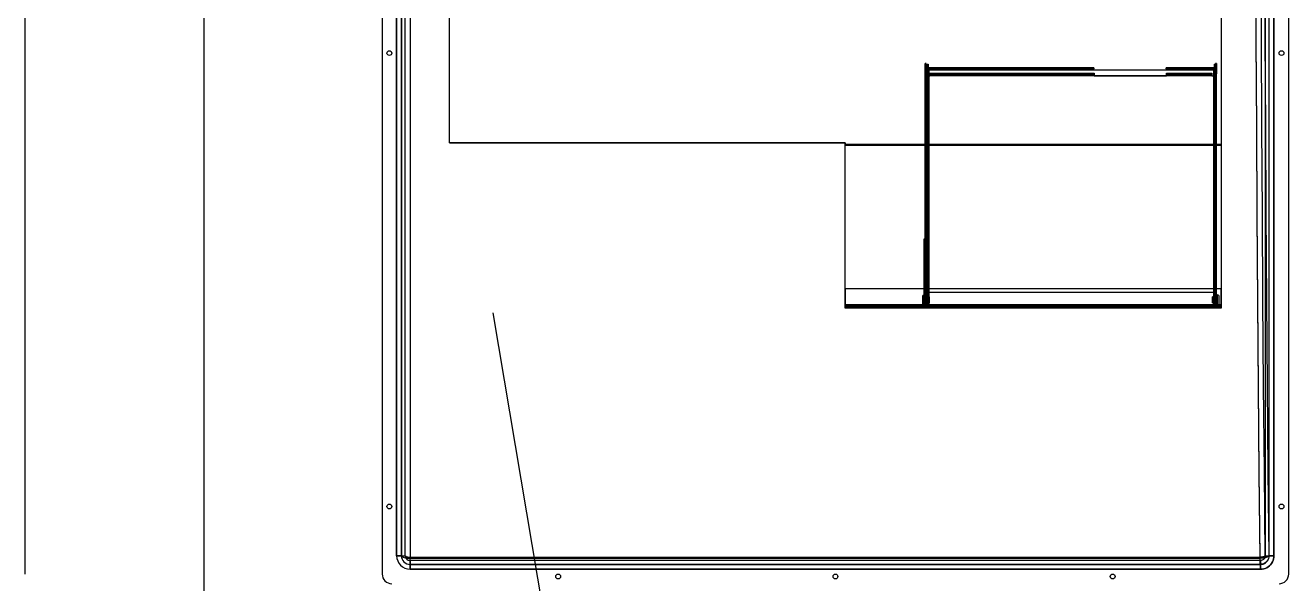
# Model space of a CAD drawing. Extents: x -36.1 to 57, y 1.4 to 46.9.
# Drawn here: x 32.186 to 33.497, y 3.785 to 4.364 of the extents above; entities that cross this region are included whole.
import ezdxf

# ---------------------------------------------------------------- set-up
doc = ezdxf.new("R2010")
doc.units = 0
doc.header["$LTSCALE"] = 0.02
for name, color, linetype in [('CARENAGEM', 1, 'CONTINUOUS'), ('COTAS', 6, 'CONTINUOUS'), ('DIVISORIA', 5, 'CONTINUOUS')]:
    doc.layers.add(name, color=color, linetype=linetype)

msp = doc.modelspace()

# ---------------------------------------------------------------- linework, layer by layer
at = {"layer": 'CARENAGEM', "linetype": 'Continuous'}
for p, q in [((32.1864, 3.7948), (32.1864, 5.8148)), ((32.1864, 3.7948), (32.1864, 5.8148)), ((32.5565, 5.8148), (32.5565, 3.7948)), ((32.5565, 5.8148), (32.5565, 3.7948)), ((33.4965, 3.7948), (33.4965, 5.8148)), ((33.4965, 3.7948), (33.4965, 5.8148)), ((32.5715, 5.7958), (32.5715, 3.8138)), ((32.5715, 3.8138), (32.5715, 5.7958)), ((32.5765, 5.7958), (32.5765, 3.8138)), ((32.5765, 3.8138), (32.5765, 5.7958)), ((32.5805, 3.8138), (32.5805, 5.7958)), ((32.5805, 3.8138), (32.5805, 5.7958)), ((32.5855, 5.7984), (32.5855, 3.8111)), ((32.5855, 5.7972), (32.5855, 3.8123)), ((33.4722, 5.7958), (33.4722, 3.8138)), ((33.4762, 3.8138), (33.4762, 5.7958)), ((33.4812, 3.8138), (33.4812, 5.7958)), ((33.4812, 5.7958), (33.4812, 3.8138)), ((32.6265, 4.2419), (32.6265, 4.3848)), ((32.6265, 4.2417), (32.6265, 4.3846)), ((33.4265, 4.3848), (33.4265, 4.2399)), ((33.4265, 4.3846), (33.4265, 4.2397)), ((33.1197, 4.3134), (33.1197, 4.3239)), ((33.1206, 4.3239), (33.1197, 4.3239)), ((33.1197, 4.0727), (33.1197, 4.3239)), ((33.1206, 4.3134), (33.1206, 4.3239)), ((33.1206, 4.0727), (33.1206, 4.3239)), ((33.4206, 4.3239), (33.4206, 4.3134)), ((33.4215, 4.3239), (33.4206, 4.3239)), ((33.4206, 4.0727), (33.4206, 4.3239)), ((33.4215, 4.3239), (33.4215, 4.3134)), ((33.4215, 4.0727), (33.4215, 4.3239)), ((33.1197, 4.3134), (33.1206, 4.3134)), ((33.1197, 4.3116), (33.1197, 4.3134)), ((33.1206, 4.3116), (33.1197, 4.3116)), ((33.1197, 4.0738), (33.1197, 4.3116)), ((33.1206, 4.3116), (33.1206, 4.3134)), ((33.1206, 4.0738), (33.1206, 4.3116)), ((33.1215, 4.3112), (33.1215, 4.3114)), ((33.1215, 4.3114), (33.1215, 4.3113)), ((33.1215, 4.3111), (33.1215, 4.3113)), ((33.1215, 4.3112), (33.1245, 4.3112)), ((33.1215, 4.3112), (33.1215, 4.3111)), ((33.1215, 4.0737), (33.1215, 4.3112)), ((33.1215, 4.3111), (33.1245, 4.3111)), ((33.1215, 4.0735), (33.1215, 4.3111)), ((33.1218, 4.3232), (33.1218, 4.3192)), ((33.1218, 4.3232), (33.1227, 4.3232)), ((33.1218, 4.0814), (33.1218, 4.3232)), ((33.1218, 4.3174), (33.1218, 4.3192)), ((33.1227, 4.3192), (33.1218, 4.3192)), ((33.1218, 4.3174), (33.1227, 4.3174)), ((33.1218, 4.0729), (33.1218, 4.3174)), ((33.1227, 4.3232), (33.1227, 4.3192)), ((33.1227, 4.0814), (33.1227, 4.3232)), ((33.1227, 4.3174), (33.1227, 4.3192)), ((33.1227, 4.0729), (33.1227, 4.3174)), ((33.1236, 4.3195), (33.1236, 4.3192)), ((33.1236, 4.3195), (33.1236, 4.3186)), ((33.2943, 4.3195), (33.1236, 4.3195)), ((33.1236, 4.3183), (33.1236, 4.3192)), ((33.1236, 4.3192), (33.1236, 4.3173)), ((33.2943, 4.3192), (33.1236, 4.3192)), ((33.1236, 4.3186), (33.1236, 4.3183)), ((33.2943, 4.3186), (33.1236, 4.3186)), ((33.1236, 4.3183), (33.1236, 4.3173)), ((33.2943, 4.3183), (33.1236, 4.3183)), ((33.1236, 4.3173), (33.1236, 4.3173)), ((33.1236, 4.3173), (33.2943, 4.3173)), ((33.1236, 4.3173), (33.2943, 4.3173)), ((33.1236, 4.0729), (33.1236, 4.3173)), ((33.1236, 4.0728), (33.1236, 4.3173)), ((33.1245, 4.3134), (33.1245, 4.3141)), ((33.1245, 4.3132), (33.1245, 4.3141)), ((33.1245, 4.3141), (33.2947, 4.3141)), ((33.1245, 4.3113), (33.1245, 4.3134)), ((33.2947, 4.3134), (33.1245, 4.3134)), ((33.1245, 4.3132), (33.1245, 4.3125)), ((33.1245, 4.3132), (33.2947, 4.3132)), ((33.1245, 4.3114), (33.1245, 4.3125)), ((33.1245, 4.3125), (33.2947, 4.3125)), ((33.1245, 4.3114), (33.1245, 4.3112)), ((33.2947, 4.3114), (33.1245, 4.3114)), ((33.1245, 4.3111), (33.1245, 4.3113)), ((33.2947, 4.3113), (33.1245, 4.3113)), ((33.1245, 4.3111), (33.1245, 4.3112)), ((33.2943, 4.3192), (33.2943, 4.3195)), ((33.2943, 4.3195), (33.2943, 4.3186)), ((33.2943, 4.3173), (33.2943, 4.3192)), ((33.2943, 4.3183), (33.2943, 4.3186)), ((33.2943, 4.3173), (33.2943, 4.3183)), ((33.2943, 4.3173), (33.2943, 4.3171)), ((33.2943, 4.3171), (33.2943, 4.3173)), ((33.2943, 4.3171), (33.2943, 4.3171)), ((33.3693, 4.3171), (33.2943, 4.3171)), ((33.3693, 4.3171), (33.2943, 4.3171)), ((33.2947, 4.3141), (33.2947, 4.3134)), ((33.2947, 4.3132), (33.2947, 4.3141)), ((33.2947, 4.3134), (33.2947, 4.3113)), ((33.2947, 4.3125), (33.2947, 4.3132)), ((33.2947, 4.3125), (33.2947, 4.3114)), ((33.2947, 4.3112), (33.2947, 4.3114)), ((33.2947, 4.3111), (33.2947, 4.3113)), ((33.2947, 4.3112), (33.2947, 4.3111)), ((33.3697, 4.3112), (33.2947, 4.3112)), ((33.2947, 4.3111), (33.3697, 4.3111)), ((33.4188, 4.3195), (33.3693, 4.3195)), ((33.3693, 4.3195), (33.3693, 4.3192)), ((33.3693, 4.3186), (33.3693, 4.3195)), ((33.4188, 4.3192), (33.3693, 4.3192)), ((33.3693, 4.3192), (33.3693, 4.3173)), ((33.4188, 4.3186), (33.3693, 4.3186)), ((33.3693, 4.3186), (33.3693, 4.3183)), ((33.4188, 4.3183), (33.3693, 4.3183)), ((33.3693, 4.3183), (33.3693, 4.3173)), ((33.3693, 4.3173), (33.4188, 4.3173)), ((33.3693, 4.3173), (33.4188, 4.3173)), ((33.3693, 4.3171), (33.3693, 4.3173)), ((33.3693, 4.3171), (33.3693, 4.3173)), ((33.3693, 4.3171), (33.3693, 4.3171)), ((33.3697, 4.3141), (33.4167, 4.3141)), ((33.3697, 4.3134), (33.3697, 4.3141)), ((33.3697, 4.3141), (33.3697, 4.3132)), ((33.4167, 4.3134), (33.3697, 4.3134)), ((33.3697, 4.3113), (33.3697, 4.3134)), ((33.3697, 4.3132), (33.4167, 4.3132)), ((33.3697, 4.3132), (33.3697, 4.3125)), ((33.3697, 4.3125), (33.4167, 4.3125)), ((33.3697, 4.3114), (33.3697, 4.3125)), ((33.4167, 4.3114), (33.3697, 4.3114)), ((33.3697, 4.3114), (33.3697, 4.3112)), ((33.4167, 4.3113), (33.3697, 4.3113)), ((33.3697, 4.3111), (33.3697, 4.3113)), ((33.3697, 4.3111), (33.3697, 4.3112)), ((33.4167, 4.3141), (33.4167, 4.3134)), ((33.4167, 4.3132), (33.4167, 4.3141)), ((33.4167, 4.3134), (33.4167, 4.3113)), ((33.4167, 4.3125), (33.4167, 4.3132)), ((33.4167, 4.3125), (33.4167, 4.3114)), ((33.4167, 4.3112), (33.4167, 4.3114)), ((33.4167, 4.3111), (33.4167, 4.3113)), ((33.4167, 4.3112), (33.4197, 4.3112)), ((33.4167, 4.3112), (33.4167, 4.3111)), ((33.4167, 4.3111), (33.4197, 4.3111)), ((33.4188, 4.3192), (33.4188, 4.3195)), ((33.4188, 4.3195), (33.4188, 4.3186)), ((33.4188, 4.3173), (33.4188, 4.3192)), ((33.4188, 4.3183), (33.4188, 4.3192)), ((33.4188, 4.3183), (33.4188, 4.3186)), ((33.4188, 4.3173), (33.4188, 4.3183)), ((33.4188, 4.3173), (33.4188, 4.3173)), ((33.4188, 4.0729), (33.4188, 4.3173)), ((33.4188, 4.0728), (33.4188, 4.3173)), ((33.4197, 4.3192), (33.4197, 4.3232)), ((33.4197, 4.3232), (33.4206, 4.3232)), ((33.4197, 4.0814), (33.4197, 4.3232)), ((33.4197, 4.3174), (33.4197, 4.3192)), ((33.4206, 4.3192), (33.4197, 4.3192)), ((33.4197, 4.3174), (33.4206, 4.3174)), ((33.4197, 4.0729), (33.4197, 4.3174)), ((33.4197, 4.3114), (33.4197, 4.3112)), ((33.4197, 4.3114), (33.4197, 4.3113)), ((33.4197, 4.3111), (33.4197, 4.3113)), ((33.4197, 4.3111), (33.4197, 4.3112)), ((33.4197, 4.0737), (33.4197, 4.3112)), ((33.4197, 4.0735), (33.4197, 4.3111)), ((33.4206, 4.3192), (33.4206, 4.3232)), ((33.4206, 4.0814), (33.4206, 4.3232)), ((33.4206, 4.3174), (33.4206, 4.3192)), ((33.4206, 4.0729), (33.4206, 4.3174)), ((33.4206, 4.3134), (33.4215, 4.3134)), ((33.4206, 4.3116), (33.4206, 4.3134)), ((33.4215, 4.3116), (33.4206, 4.3116)), ((33.4206, 4.0738), (33.4206, 4.3116)), ((33.4215, 4.3116), (33.4215, 4.3134)), ((33.4215, 4.0738), (33.4215, 4.3116)), ((32.6265, 4.2417), (32.6265, 4.2419)), ((32.6265, 4.2419), (33.0365, 4.2419)), ((33.0365, 4.2417), (32.6265, 4.2417)), ((33.0365, 4.2419), (33.0365, 4.2399)), ((33.0365, 4.2417), (33.0365, 4.2419)), ((33.0365, 4.2397), (33.0365, 4.2417)), ((33.0365, 4.2396), (33.0365, 4.2399)), ((33.0365, 4.2399), (33.0365, 4.2397)), ((33.4265, 4.2399), (33.0365, 4.2399)), ((33.0365, 4.2393), (33.0365, 4.2397)), ((33.4265, 4.2397), (33.0365, 4.2397)), ((33.0365, 4.2396), (33.0365, 4.2393)), ((33.0365, 4.0738), (33.0365, 4.2396)), ((33.4265, 4.2396), (33.0365, 4.2396)), ((33.0365, 4.0735), (33.0365, 4.2393)), ((33.0365, 4.2393), (33.4265, 4.2393)), ((33.4265, 4.2399), (33.4265, 4.2396)), ((33.4265, 4.2397), (33.4265, 4.2399)), ((33.4265, 4.2397), (33.4265, 4.2393)), ((33.4265, 4.2396), (33.4265, 4.2393)), ((33.4265, 4.2396), (33.4265, 4.0738)), ((33.4265, 4.2393), (33.4265, 4.0735)), ((33.1182, 4.1419), (33.1182, 4.142)), ((33.1197, 4.142), (33.1182, 4.142)), ((33.1182, 4.142), (33.1182, 4.092)), ((33.1197, 4.1419), (33.1182, 4.1419)), ((33.1182, 4.1419), (33.1182, 4.0749)), ((33.1197, 4.1419), (33.1197, 4.142)), ((33.1197, 4.142), (33.1197, 4.092)), ((33.1197, 4.1419), (33.1197, 4.0749)), ((33.0365, 4.0905), (33.0365, 4.074)), ((33.0365, 4.0903), (33.0365, 4.0905)), ((33.4265, 4.0905), (33.0365, 4.0905)), ((33.0365, 4.0903), (33.0365, 4.0738)), ((33.4265, 4.0903), (33.0365, 4.0903)), ((33.1182, 4.092), (33.1182, 4.075)), ((33.1182, 4.092), (33.1182, 4.092)), ((33.1197, 4.092), (33.1182, 4.092)), ((33.1182, 4.092), (33.1197, 4.092)), ((33.1197, 4.092), (33.1197, 4.092)), ((33.1197, 4.092), (33.1197, 4.075)), ((33.4265, 4.074), (33.4265, 4.0905)), ((33.4265, 4.0903), (33.4265, 4.0905)), ((33.4265, 4.0738), (33.4265, 4.0903)), ((33.1167, 4.0821), (33.1167, 4.0761)), ((33.1182, 4.0749), (33.1182, 4.075)), ((33.1197, 4.0749), (33.1182, 4.0749)), ((33.1197, 4.0841), (33.1187, 4.0841)), ((33.1187, 4.0741), (33.1187, 4.0841)), ((33.1197, 4.0841), (33.1197, 4.0741)), ((33.1206, 4.0821), (33.1197, 4.0821)), ((33.1237, 4.0821), (33.1197, 4.0821)), ((33.1197, 4.0761), (33.1197, 4.0821)), ((33.1197, 4.0821), (33.1197, 4.0761)), ((33.1197, 4.0761), (33.1206, 4.0761)), ((33.1197, 4.0761), (33.1237, 4.0761)), ((33.1197, 4.0749), (33.1197, 4.075)), ((33.1206, 4.0761), (33.1206, 4.0821)), ((33.4197, 4.0868), (33.1215, 4.0868)), ((33.1215, 4.0868), (33.1215, 4.0737)), ((33.1215, 4.0867), (33.1215, 4.0868)), ((33.4197, 4.0867), (33.1215, 4.0867)), ((33.1215, 4.0867), (33.1215, 4.0736)), ((33.1227, 4.0821), (33.1218, 4.0821)), ((33.1218, 4.0821), (33.1218, 4.0761)), ((33.1218, 4.0737), (33.1218, 4.0814)), ((33.1218, 4.0814), (33.1227, 4.0814)), ((33.1218, 4.0761), (33.1227, 4.0761)), ((33.1227, 4.0821), (33.1227, 4.0761)), ((33.1227, 4.0814), (33.1227, 4.0737)), ((33.1237, 4.0821), (33.1237, 4.0761)), ((33.4215, 4.0821), (33.4175, 4.0821)), ((33.4175, 4.0761), (33.4175, 4.0821)), ((33.4175, 4.0761), (33.4215, 4.0761)), ((33.4197, 4.0737), (33.4197, 4.0868)), ((33.4197, 4.0867), (33.4197, 4.0868)), ((33.4197, 4.0736), (33.4197, 4.0867)), ((33.4206, 4.0821), (33.4197, 4.0821)), ((33.4197, 4.0761), (33.4197, 4.0821)), ((33.4197, 4.0737), (33.4197, 4.0814)), ((33.4197, 4.0814), (33.4206, 4.0814)), ((33.4197, 4.0761), (33.4206, 4.0761)), ((33.4215, 4.0821), (33.4206, 4.0821)), ((33.4206, 4.0821), (33.4206, 4.0761)), ((33.4206, 4.0821), (33.4206, 4.0761)), ((33.4206, 4.0814), (33.4206, 4.0737)), ((33.4206, 4.0761), (33.4215, 4.0761)), ((33.4225, 4.0841), (33.4215, 4.0841)), ((33.4215, 4.0741), (33.4215, 4.0841)), ((33.4215, 4.0761), (33.4215, 4.0821)), ((33.4215, 4.0761), (33.4215, 4.0821)), ((33.4225, 4.0841), (33.4225, 4.0741)), ((33.4245, 4.0761), (33.4245, 4.0821)), ((33.0365, 4.074), (33.0365, 4.0719)), ((33.0365, 4.074), (33.0365, 4.0738)), ((33.4265, 4.074), (33.0365, 4.074)), ((33.0365, 4.0738), (33.0365, 4.0704)), ((33.0365, 4.072), (33.0365, 4.0738)), ((33.0365, 4.0735), (33.0365, 4.0738)), ((33.0365, 4.0738), (33.4265, 4.0738)), ((33.4265, 4.0738), (33.0365, 4.0738)), ((33.0365, 4.0705), (33.0365, 4.0735)), ((33.4265, 4.0735), (33.0365, 4.0735)), ((33.0365, 4.072), (33.0365, 4.0705)), ((33.0365, 4.0719), (33.0365, 4.072)), ((33.4265, 4.072), (33.0365, 4.072)), ((33.0365, 4.0704), (33.0365, 4.0719)), ((33.4265, 4.0719), (33.0365, 4.0719)), ((33.0365, 4.0704), (33.0365, 4.0705)), ((33.4265, 4.0705), (33.0365, 4.0705)), ((33.4265, 4.0704), (33.0365, 4.0704)), ((33.0897, 4.0735), (33.0897, 4.072)), ((33.0897, 4.0734), (33.0897, 4.0735)), ((33.1147, 4.0735), (33.0897, 4.0735)), ((33.0897, 4.0734), (33.0897, 4.0719)), ((33.1167, 4.0734), (33.0897, 4.0734)), ((33.0897, 4.0719), (33.0897, 4.072)), ((33.1147, 4.072), (33.0897, 4.072)), ((33.1167, 4.0719), (33.0897, 4.0719)), ((33.1147, 4.0735), (33.1147, 4.072)), ((33.1147, 4.0735), (33.1147, 4.0735)), ((33.1167, 4.0735), (33.1147, 4.0735)), ((33.1147, 4.0735), (33.1147, 4.072)), ((33.1147, 4.072), (33.1167, 4.072)), ((33.1147, 4.072), (33.1147, 4.072)), ((33.1167, 4.0734), (33.1167, 4.0735)), ((33.1167, 4.0734), (33.1167, 4.0719)), ((33.1167, 4.0719), (33.1167, 4.072)), ((33.1187, 4.0741), (33.1197, 4.0741)), ((33.1197, 4.0738), (33.1206, 4.0738)), ((33.1197, 4.0728), (33.1197, 4.0738)), ((33.1206, 4.0728), (33.1197, 4.0728)), ((33.1197, 4.0727), (33.1197, 4.0728)), ((33.1206, 4.0727), (33.1197, 4.0727)), ((33.1206, 4.0728), (33.1206, 4.0738)), ((33.1206, 4.0727), (33.1206, 4.0728)), ((33.1215, 4.0737), (33.4197, 4.0737)), ((33.4197, 4.0737), (33.1215, 4.0737)), ((33.1215, 4.0737), (33.1215, 4.0728)), ((33.1215, 4.0737), (33.1215, 4.0736)), ((33.1215, 4.0729), (33.1215, 4.0737)), ((33.1215, 4.0737), (33.1215, 4.0735)), ((33.4197, 4.0736), (33.1215, 4.0736)), ((33.1215, 4.0736), (33.1215, 4.0719)), ((33.1215, 4.0735), (33.4197, 4.0735)), ((33.1215, 4.072), (33.1215, 4.0735)), ((33.4197, 4.0729), (33.1215, 4.0729)), ((33.1215, 4.0728), (33.1215, 4.0729)), ((33.1215, 4.0729), (33.1215, 4.072)), ((33.1215, 4.0728), (33.4197, 4.0728)), ((33.1215, 4.0728), (33.1215, 4.0719)), ((33.1215, 4.072), (33.4197, 4.072)), ((33.1215, 4.0719), (33.1215, 4.072)), ((33.1215, 4.0719), (33.4197, 4.0719)), ((33.1218, 4.0729), (33.1218, 4.0737)), ((33.1227, 4.0737), (33.1218, 4.0737)), ((33.1218, 4.0729), (33.1227, 4.0729)), ((33.1227, 4.0729), (33.1227, 4.0737)), ((33.1236, 4.0729), (33.4188, 4.0729)), ((33.1236, 4.0728), (33.1236, 4.0729)), ((33.1236, 4.0728), (33.4188, 4.0728)), ((33.4188, 4.0728), (33.4188, 4.0729)), ((33.4197, 4.0737), (33.4197, 4.0736)), ((33.4197, 4.0728), (33.4197, 4.0737)), ((33.4197, 4.0737), (33.4197, 4.0729)), ((33.4197, 4.0737), (33.4197, 4.0735)), ((33.4197, 4.0737), (33.4197, 4.0729)), ((33.4206, 4.0737), (33.4197, 4.0737)), ((33.4197, 4.0719), (33.4197, 4.0736)), ((33.4197, 4.0735), (33.4197, 4.072)), ((33.4197, 4.0729), (33.4197, 4.0728)), ((33.4197, 4.0729), (33.4197, 4.072)), ((33.4197, 4.0729), (33.4206, 4.0729)), ((33.4197, 4.0728), (33.4197, 4.0719)), ((33.4197, 4.072), (33.4197, 4.0719)), ((33.4206, 4.0738), (33.4215, 4.0738)), ((33.4206, 4.0728), (33.4206, 4.0738)), ((33.4206, 4.0737), (33.4206, 4.0729)), ((33.4215, 4.0728), (33.4206, 4.0728)), ((33.4206, 4.0728), (33.4206, 4.0727)), ((33.4215, 4.0727), (33.4206, 4.0727)), ((33.4215, 4.0741), (33.4225, 4.0741)), ((33.4215, 4.0728), (33.4215, 4.0738)), ((33.4215, 4.0728), (33.4215, 4.0727)), ((33.4265, 4.074), (33.4265, 4.0738)), ((33.4265, 4.0719), (33.4265, 4.074)), ((33.4265, 4.0704), (33.4265, 4.0738)), ((33.4265, 4.0738), (33.4265, 4.072)), ((33.4265, 4.0735), (33.4265, 4.0738)), ((33.4265, 4.0735), (33.4265, 4.0705)), ((33.4265, 4.072), (33.4265, 4.0705)), ((33.4265, 4.072), (33.4265, 4.0719)), ((33.4265, 4.0704), (33.4265, 4.0719)), ((33.4265, 4.0705), (33.4265, 4.0704)), ((32.5765, 3.8138), (32.5715, 3.8138)), ((32.5715, 3.8138), (32.5805, 3.8138)), ((32.5765, 3.8138), (32.5765, 3.8138)), ((32.5805, 3.8138), (32.5805, 3.8138)), ((33.4719, 3.8138), (33.4722, 3.8138)), ((33.4722, 3.8138), (33.4812, 3.8138)), ((33.4759, 3.8138), (33.4762, 3.8138)), ((33.4812, 3.8138), (33.4762, 3.8138)), ((32.5855, 3.8123), (33.4669, 3.8123)), ((32.5855, 3.8088), (32.5855, 3.8123)), ((32.5855, 3.8111), (33.4669, 3.8111)), ((32.5855, 3.8048), (32.5855, 3.8111)), ((33.4672, 3.8088), (32.5855, 3.8088)), ((33.4669, 3.8088), (32.5855, 3.8088)), ((32.5855, 3.8088), (32.5855, 3.8088)), ((32.5855, 3.8088), (32.5855, 3.7998)), ((32.5855, 3.8048), (33.4672, 3.8048)), ((33.4669, 3.8048), (32.5855, 3.8048)), ((32.5855, 3.8048), (32.5855, 3.8048)), ((32.5855, 3.7998), (32.5855, 3.8048)), ((32.5855, 3.7998), (33.4672, 3.7998)), ((33.4672, 3.7998), (32.5855, 3.7998)), ((33.4669, 3.8088), (33.4669, 3.8123)), ((33.4669, 3.8048), (33.4669, 3.8111)), ((33.4672, 3.8088), (33.4669, 3.8088)), ((33.4672, 3.8048), (33.4669, 3.8048)), ((33.4672, 3.8088), (33.4672, 3.7998)), ((33.4672, 3.7998), (33.4672, 3.8048)), ((32.1864, 3.7948), (32.1864, 3.7948)), ((32.5565, 3.7948), (32.5565, 3.7948)), ((33.4965, 3.7948), (33.4965, 3.7948))]:
    msp.add_line(p, q, dxfattribs=at)
at = {"layer": 'CARENAGEM', "linetype": 'Continuous', "flags": 128}
for points in [[(33.4669, 3.8111), (33.466, 3.8992), (33.4652, 3.9878), (33.4645, 4.0771), (33.4639, 4.1669), (33.4633, 4.2572), (33.4628, 4.3478), (33.4625, 4.4388), (33.4622, 4.5301), (33.4619, 4.6215), (33.4618, 4.7131), (33.4618, 4.8048), (33.4618, 4.8964), (33.4619, 4.988), (33.4622, 5.0795), (33.4625, 5.1707), (33.4628, 5.2617), (33.4633, 5.3524), (33.4639, 5.4426), (33.4645, 5.5324), (33.4652, 5.6217), (33.466, 5.7104), (33.4669, 5.7984)], [(33.4669, 3.8123), (33.466, 3.9002), (33.4652, 3.9888), (33.4645, 4.078), (33.4639, 4.1677), (33.4633, 4.2578), (33.4628, 4.3484), (33.4625, 4.4393), (33.4622, 4.5304), (33.4619, 4.6217), (33.4618, 4.7132), (33.4618, 4.8048), (33.4618, 4.8963), (33.4619, 4.9878), (33.4622, 5.0791), (33.4625, 5.1703), (33.4628, 5.2612), (33.4633, 5.3517), (33.4639, 5.4419), (33.4645, 5.5316), (33.4652, 5.6207), (33.466, 5.7093), (33.4669, 5.7972)], [(33.4719, 5.7958), (33.471, 5.708), (33.4702, 5.6195), (33.4695, 5.5305), (33.4689, 5.4409), (33.4683, 5.3509), (33.4678, 5.2605), (33.4675, 5.1698), (33.4672, 5.0787), (33.4669, 4.9875), (33.4668, 4.8962), (33.4668, 4.8048), (33.4668, 4.7134), (33.4669, 4.622), (33.4672, 4.5308), (33.4675, 4.4398), (33.4678, 4.349), (33.4683, 4.2586), (33.4689, 4.1686), (33.4695, 4.079), (33.4702, 3.99), (33.471, 3.9016), (33.4719, 3.8138)], [(33.4759, 5.7958), (33.475, 5.708), (33.4742, 5.6195), (33.4735, 5.5305), (33.4729, 5.4409), (33.4723, 5.3509), (33.4718, 5.2605), (33.4714, 5.1698), (33.4711, 5.0787), (33.4709, 4.9875), (33.4708, 4.8962), (33.4708, 4.8048), (33.4708, 4.7134), (33.4709, 4.622), (33.4711, 4.5308), (33.4714, 4.4398), (33.4718, 4.349), (33.4723, 4.2586), (33.4729, 4.1686), (33.4735, 4.079), (33.4742, 3.99), (33.475, 3.9016), (33.4759, 3.8138)], [(33.1197, 4.3116), (33.1198, 4.3115), (33.1199, 4.3115), (33.12, 4.3114), (33.1203, 4.3114), (33.1205, 4.3113), (33.1209, 4.3113), (33.1212, 4.3113), (33.1215, 4.3113)], [(33.1206, 4.3116), (33.1207, 4.3116), (33.1207, 4.3115), (33.1208, 4.3115), (33.1209, 4.3115), (33.121, 4.3115), (33.1212, 4.3114), (33.1214, 4.3114), (33.1215, 4.3114)], [(33.1236, 4.3173), (33.1233, 4.3173), (33.123, 4.3173), (33.1226, 4.3173), (33.1224, 4.3173), (33.1221, 4.3173), (33.122, 4.3173), (33.1219, 4.3174), (33.1218, 4.3174)], [(33.1236, 4.3173), (33.1235, 4.3173), (33.1233, 4.3173), (33.1231, 4.3173), (33.123, 4.3173), (33.1229, 4.3174), (33.1228, 4.3174), (33.1228, 4.3174), (33.1227, 4.3174)], [(33.4197, 4.3174), (33.4197, 4.3174), (33.4197, 4.3174), (33.4196, 4.3174), (33.4195, 4.3173), (33.4193, 4.3173), (33.4192, 4.3173), (33.419, 4.3173), (33.4188, 4.3173)], [(33.4206, 4.3174), (33.4206, 4.3174), (33.4205, 4.3173), (33.4203, 4.3173), (33.4201, 4.3173), (33.4198, 4.3173), (33.4195, 4.3173), (33.4192, 4.3173), (33.4188, 4.3173)], [(33.4197, 4.3114), (33.4199, 4.3114), (33.4201, 4.3114), (33.4202, 4.3115), (33.4204, 4.3115), (33.4205, 4.3115), (33.4206, 4.3115), (33.4206, 4.3116), (33.4206, 4.3116)], [(33.4197, 4.3113), (33.4201, 4.3113), (33.4204, 4.3113), (33.4207, 4.3113), (33.421, 4.3114), (33.4212, 4.3114), (33.4214, 4.3115), (33.4215, 4.3115), (33.4215, 4.3116)], [(33.1182, 4.075), (33.1182, 4.0747), (33.1181, 4.0744), (33.118, 4.0742), (33.1178, 4.0739), (33.1176, 4.0737), (33.1173, 4.0736), (33.117, 4.0735), (33.1167, 4.0735)], [(33.1197, 4.075), (33.1197, 4.0744), (33.1195, 4.0738), (33.1192, 4.0733), (33.1189, 4.0729), (33.1184, 4.0725), (33.1179, 4.0722), (33.1173, 4.072), (33.1167, 4.072)], [(33.1197, 4.0749), (33.1197, 4.0743), (33.1195, 4.0738), (33.1192, 4.0733), (33.1189, 4.0728), (33.1184, 4.0724), (33.1179, 4.0722), (33.1173, 4.072), (33.1167, 4.0719)], [(33.1182, 4.0749), (33.1182, 4.0746), (33.1181, 4.0743), (33.118, 4.0741), (33.1178, 4.0739), (33.1176, 4.0737), (33.1173, 4.0735), (33.117, 4.0735), (33.1167, 4.0734)], [(33.1215, 4.0735), (33.1212, 4.0735), (33.1209, 4.0735), (33.1205, 4.0736), (33.1203, 4.0736), (33.12, 4.0737), (33.1199, 4.0737), (33.1198, 4.0738), (33.1197, 4.0738)], [(33.1215, 4.0737), (33.1214, 4.0737), (33.1212, 4.0737), (33.121, 4.0737), (33.1209, 4.0737), (33.1208, 4.0737), (33.1207, 4.0738), (33.1207, 4.0738), (33.1206, 4.0738)], [(33.1236, 4.0728), (33.1233, 4.0728), (33.123, 4.0728), (33.1227, 4.0728), (33.1225, 4.0728), (33.1223, 4.0728), (33.1221, 4.0728), (33.122, 4.0728), (33.1219, 4.0729), (33.1218, 4.0729)], [(33.1229, 4.0729), (33.1229, 4.0729), (33.1228, 4.0729), (33.1227, 4.0729), (33.1226, 4.0729), (33.1224, 4.0729), (33.1223, 4.0729)], [(33.1236, 4.0729), (33.1235, 4.0729), (33.1233, 4.0729), (33.1232, 4.0729), (33.1231, 4.0729), (33.123, 4.0729), (33.1229, 4.0729), (33.1228, 4.0729), (33.1228, 4.0729), (33.1227, 4.0729)], [(33.4197, 4.0729), (33.4197, 4.0729), (33.4197, 4.0729), (33.4196, 4.0729), (33.4195, 4.0729), (33.4193, 4.0729), (33.4192, 4.0729), (33.419, 4.0729), (33.4188, 4.0729)], [(33.4206, 4.0729), (33.4206, 4.0729), (33.4205, 4.0728), (33.4204, 4.0728), (33.4202, 4.0728), (33.42, 4.0728), (33.4197, 4.0728), (33.4195, 4.0728), (33.4192, 4.0728), (33.4188, 4.0728)], [(33.4202, 4.0729), (33.4201, 4.0729), (33.4199, 4.0729), (33.4198, 4.0729), (33.4197, 4.0729), (33.4196, 4.0729), (33.4196, 4.0729)], [(33.4206, 4.0738), (33.4206, 4.0738), (33.4206, 4.0738), (33.4205, 4.0737), (33.4204, 4.0737), (33.4202, 4.0737), (33.4201, 4.0737), (33.4199, 4.0737), (33.4197, 4.0737)], [(33.4215, 4.0738), (33.4215, 4.0738), (33.4214, 4.0737), (33.4212, 4.0737), (33.421, 4.0736), (33.4207, 4.0736), (33.4204, 4.0735), (33.4201, 4.0735), (33.4197, 4.0735)], [(32.5765, 3.8138), (32.5767, 3.8134), (32.577, 3.813), (32.5775, 3.8126), (32.5783, 3.8122), (32.5792, 3.8119), (32.5803, 3.8116), (32.5815, 3.8114), (32.5828, 3.8113), (32.5841, 3.8112), (32.5855, 3.8111)], [(32.5805, 3.8138), (32.5806, 3.8135), (32.5809, 3.8132), (32.5814, 3.813), (32.582, 3.8127), (32.5828, 3.8126), (32.5836, 3.8124), (32.5846, 3.8123), (32.5855, 3.8123)], [(33.4719, 3.8138), (33.4718, 3.8128), (33.4715, 3.8119), (33.4711, 3.811), (33.4705, 3.8102), (33.4697, 3.8096), (33.4688, 3.8092), (33.4679, 3.8089), (33.4669, 3.8088)], [(33.4719, 3.8138), (33.4718, 3.8135), (33.4715, 3.8132), (33.471, 3.813), (33.4704, 3.8128), (33.4697, 3.8126), (33.4688, 3.8124), (33.4679, 3.8123), (33.4669, 3.8123)], [(33.4759, 3.8138), (33.4758, 3.8124), (33.4755, 3.811), (33.4749, 3.8097), (33.4742, 3.8085), (33.4733, 3.8074), (33.4722, 3.8065), (33.471, 3.8058), (33.4697, 3.8052), (33.4683, 3.8049), (33.4669, 3.8048)], [(33.4759, 3.8138), (33.4758, 3.8134), (33.4754, 3.813), (33.4749, 3.8126), (33.4741, 3.8123), (33.4732, 3.8119), (33.4721, 3.8117), (33.4709, 3.8115), (33.4697, 3.8113), (33.4683, 3.8112), (33.4669, 3.8111)], [(33.4672, 3.7998), (33.4689, 3.7999), (33.4706, 3.8002), (33.4722, 3.8007), (33.4737, 3.8014), (33.4752, 3.8022), (33.4765, 3.8033), (33.4777, 3.8045), (33.4788, 3.8058), (33.4796, 3.8073), (33.4803, 3.8088), (33.4808, 3.8104), (33.4811, 3.8121), (33.4812, 3.8138)], [(33.4812, 3.8138), (33.4811, 3.8121), (33.4808, 3.8104), (33.4803, 3.8088), (33.4796, 3.8073), (33.4788, 3.8058), (33.4777, 3.8045), (33.4765, 3.8033), (33.4752, 3.8022), (33.4737, 3.8014), (33.4722, 3.8007), (33.4706, 3.8002), (33.4689, 3.7999), (33.4672, 3.7998)], [(33.4722, 3.8138), (33.4722, 3.8129), (33.4719, 3.8121), (33.4716, 3.8113), (33.4711, 3.8106), (33.4704, 3.8099), (33.4697, 3.8094), (33.4689, 3.8091), (33.4681, 3.8088), (33.4672, 3.8088)], [(33.4672, 3.8048), (33.4686, 3.8049), (33.47, 3.8052), (33.4713, 3.8058), (33.4725, 3.8065), (33.4736, 3.8074), (33.4745, 3.8085), (33.4753, 3.8097), (33.4758, 3.811), (33.4761, 3.8124), (33.4762, 3.8138)]]:
    msp.add_lwpolyline(points, dxfattribs=at)
at = {"layer": 'CARENAGEM', "linetype": 'Continuous'}
for centre in [(32.564, 4.3348), (32.564, 4.3348), (33.489, 4.3348), (33.489, 4.3348), (32.564, 3.8648), (32.564, 3.8648), (33.489, 3.8648), (33.489, 3.8648), (32.739, 3.7923), (32.739, 3.7923), (33.0265, 3.7923), (33.0265, 3.7923), (33.314, 3.7923), (33.314, 3.7923)]:
    msp.add_circle(centre, 0.0025, dxfattribs=at)
for centre, radius, start, end in [((33.1187, 4.0821), 0.002, 90, 180), ((33.1187, 4.0761), 0.002, 180, 270), ((33.4225, 4.0821), 0.002, 0, 90), ((33.4225, 4.0761), 0.002, 270, 0), ((32.5855, 3.8138), 0.014, 180, 270), ((32.5855, 3.8138), 0.014, 180, 270), ((32.5855, 3.8138), 0.009, 180, 270), ((32.5855, 3.8138), 0.009, 180, 270), ((32.5855, 3.8138), 0.005, 180, 270), ((32.5855, 3.8138), 0.005, 180, 270), ((32.5665, 3.7948), 0.01, 180, 270), ((32.5665, 3.7948), 0.01, 180, 270), ((33.4865, 3.7948), 0.01, 270, 0), ((33.4865, 3.7948), 0.01, 270, 0)]:
    msp.add_arc(centre, radius, start, end, dxfattribs=at)
at = {"layer": 'COTAS'}
msp.add_line((32.6713, 4.0656), (32.8677, 2.8995), dxfattribs=at)
at = {"layer": 'DIVISORIA', "linetype": 'Continuous'}
msp.add_line((32.3715, 6.0505), (32.3715, 3.6505), dxfattribs=at)

doc.saveas('drawing.dxf')
